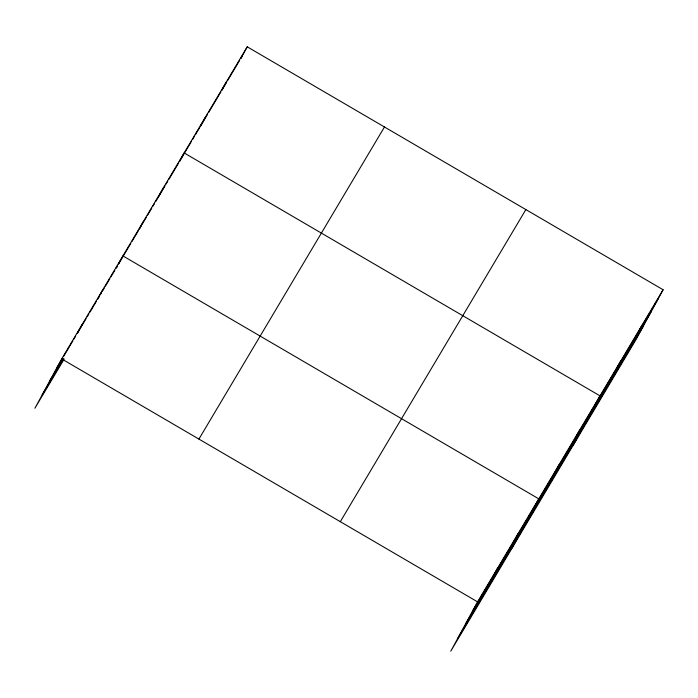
<?xml version="1.0" encoding="UTF-8"?>
<svg xmlns="http://www.w3.org/2000/svg" width="698" height="698" viewBox="0 0 698 698"><rect width="100%" height="100%" fill="white"/><g stroke="black" fill="none" stroke-linecap="round" stroke-linejoin="round"><path stroke-width="1.05" d="M663.1 289.749L477.554 601.851L450.768 651.182L636.314 339.08L663.1 289.749L247.232 46.818L61.686 358.92L34.9 408.251L64.137 359.069M82.094 324.587L77.286 333.452L86.107 318.602M102.501 290.255L97.694 299.119L99.343 296.336M116.549 267.648L117.587 265.746M118.581 263.905L122.918 255.922L538.777 498.852L512 548.183M138.998 229.572L143.326 221.598M158.926 196.129L163.733 187.265M205.177 117.561L200.361 126.425L207.559 114.324M221.877 90.173L226.204 82.19M240.871 58.545L242.424 55.683L240.758 58.475M242.904 54.802L247.232 46.818M493.146 576.382L497.962 567.518M513.562 542.049L518.37 533.185M554.378 473.392L559.194 464.528M574.786 439.059L579.602 430.195M573.233 445.193L600.01 395.862L184.15 152.932L179.334 161.796L191.505 141.319M616.229 369.355L621.045 360.491M637.257 333.984L642.073 325.12M56.87 367.785L62.384 358.502M63.492 356.652L72.871 340.877M73.971 339.019L75.628 336.235M87.215 316.752L88.864 313.969M89.972 312.111L96.586 300.978M100.451 294.477L101.55 292.628M102.658 290.769L104.316 287.986M105.415 286.128L109.83 278.711M110.93 276.853L114.795 270.362M115.894 268.503L117.552 265.72M118.651 263.861L130.788 243.454M131.896 241.595L138.509 230.462M139.617 228.604L141.275 225.82M142.375 223.962L146.24 217.471M147.339 215.612L151.754 208.187M152.853 206.338L154.511 203.554M155.61 201.696L164.99 185.921M166.098 184.071L167.747 181.279M168.855 179.43L178.234 163.655M192.613 139.46L194.28 136.668M195.379 134.801L199.811 127.359M208.667 112.465L220.838 91.988M221.947 90.129L226.37 82.678M227.478 80.82L239.658 60.342M49.619 381.134L62.864 358.868M42.15 394.894L63.666 358.711M198.921 439.086L384.467 126.992M340.319 521.676L525.864 209.583M472.738 610.715L658.284 298.613M465.487 624.064L651.033 311.971M458.019 637.824L643.565 325.73M61.686 358.92L477.554 601.851"/></g></svg>
